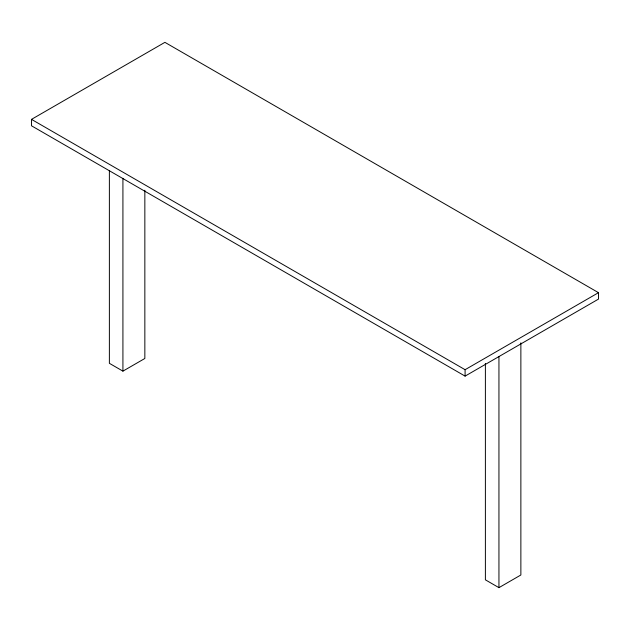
<?xml version="1.0" encoding="UTF-8"?>
<svg xmlns="http://www.w3.org/2000/svg" width="630" height="630" viewBox="0 0 630 630"><rect width="100%" height="100%" fill="white"/><g stroke="black" fill="none" stroke-linecap="round" stroke-linejoin="round"><path stroke-width="0.94" d="M31.5 119.369L164.91 42.344L598.5 292.674L598.5 299.092L465.09 376.118L31.5 125.787L31.5 119.369L465.09 369.7L598.5 292.674M109.376 170.502L109.376 363.313L122.921 371.141L144.845 358.478L144.845 190.26M485.391 363.408L485.391 579.828L498.944 587.656L520.868 574.993L520.868 342.838M498.944 356.478L498.944 587.656M465.09 369.7L465.09 376.118M122.921 178.329L122.921 371.141"/></g></svg>
